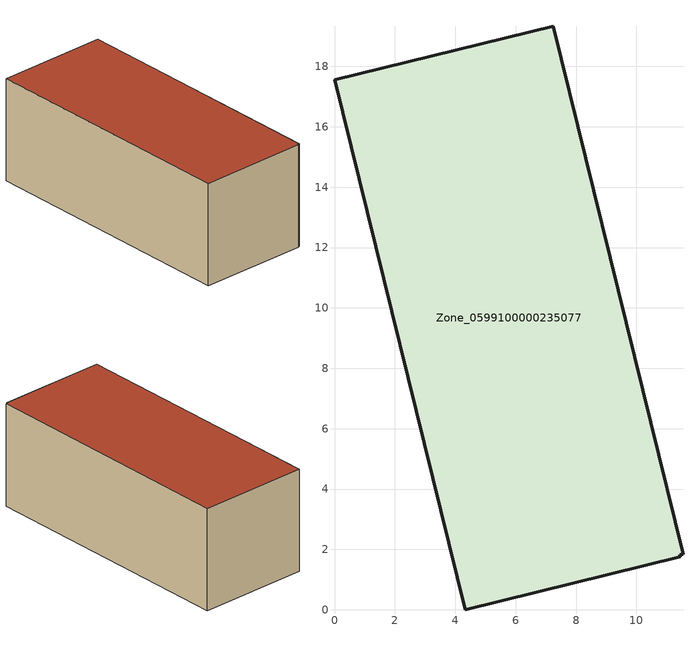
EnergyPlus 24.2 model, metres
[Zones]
Zone_0599100000235077
 floor ground (C_G): 0,17.55 7.24,19.33 11.54,1.85 11.44,1.82 11.46,1.75 4.33,0 z0
 wall outside (C_F): 7.24,19.33 0,17.55 4.33,0 11.46,1.75 11.44,1.82 11.54,1.85 7.24,19.33 z0:6.98
 roof outside (C_R): 4.33,0 11.46,1.75 11.44,1.82 11.54,1.85 7.24,19.33 0,17.55 z6.98
[BUILDING]
Pand.0599100000235077: North Axis=0; Terrain=City; Loads Convergence Tolerance Value=0.04; Temperature Convergence Tolerance Value=0.4; Solar Distribution=FullExterior; Maximum Number of Warmup Days=25; Minimum Number of Warmup Days=1
[Site:Location]
Rotterdam.The.Hague.AP_ZH_NLD Design_Conditions: Latitude=51.96; Longitude=4.45; Time Zone=1; Elevation=-4.5
[SITE:GROUNDTEMPERATURE:BUILDINGSURFACE]
18, 18, 18, 18, 18, 18, 18, 18, 18, 18, 18, 18
[MATERIAL] Thermal Absorptance=0.9; Solar Absorptance=0.7; Visible Absorptance=0.7
Name | Roughness | Thickness | Conductivity | Density | Specific Heat
G.D.1965 | MediumSmooth | 0.15 | 1 | 540 | 1210
F.D.1965 | Rough | 0.3 | 0.857143 | 1920 | 840
R.D.1965 | MediumRough | 0.2 | 0.08 | 1500 | 1000
[CONSTRUCTION]
C_G: G.D.1965
C_F: F.D.1965
C_R: R.D.1965
[ZONE]
Zone_0599100000235077: Type=1; Multiplier=1; Ceiling Height=Autocalculate; Volume=Autocalculate; Floor Area=autocalculate; Part of Total Floor Area=Yes
[ZONEINFILTRATION:DESIGNFLOWRATE]
Infil_Zone_0599100000235077: Zone or ZoneList or Space or SpaceList=Zone_0599100000235077; Schedule=AlwaysOn; Design Flow Rate Calculation Method=Flow/Area; Flow Rate per Floor Area=0.0042; Constant Term Coefficient=1; Temperature Term Coefficient=0; Velocity Term Coefficient=0; Velocity Squared Term Coefficient=0
[HVACTEMPLATE:ZONE:IDEALLOADSAIRSYSTEM]
Zone_0599100000235077: Maximum Heating Supply Air Temperature=50; Minimum Cooling Supply Air Temperature=13; Maximum Heating Supply Air Humidity Ratio=0.0156; Minimum Cooling Supply Air Humidity Ratio=0.0077; Heating Limit=NoLimit; Cooling Limit=NoLimit; Dehumidification Control Type=ConstantSensibleHeatRatio; Cooling Sensible Heat Ratio=0.7; Dehumidification Setpoint=60; Humidification Control Type=None; Humidification Setpoint=30; Outdoor Air Method=None; Outdoor Air Flow Rate per Person=0.00944; Outdoor Air Flow Rate per Zone Floor Area=0; Outdoor Air Flow Rate per Zone=0; Demand Controlled Ventilation Type=None; Outdoor Air Economizer Type=NoEconomizer; Heat Recovery Type=None; Sensible Heat Recovery Effectiveness=0.7; Latent Heat Recovery Effectiveness=0.65
[ZONECONTROL:THERMOSTAT]
ThermostatControl_Zone_0599100000235077: Zone or ZoneList=Zone_0599100000235077; Control Type Schedule=DualSetpointControlType; Control 1=Thermostat_Zone_0599100000235077; Temperature Difference Between Cutout And Setpoint=0
[THERMOSTATSETPOINT:DUALSETPOINT]
Thermostat_Zone_0599100000235077: Heating Setpoint Temperature Schedule=HeatingSetpoint_Zone_0599100000235077; Cooling Setpoint Temperature Schedule=CoolingSetpoint_Zone_0599100000235077
[SCHEDULE:COMPACT]
HeatingSetpoint_Zone_0599100000235077: Through: 12/31, For: AllDays, Until: 24:00, 21
CoolingSetpoint_Zone_0599100000235077: Through: 12/31, For: AllDays, Until: 24:00, 24
DualSetpointControlType: Through: 12/31, For: AllDays, Until: 24:00, 4
AlwaysOn: Through: 12/31, For: AllDays, Until: 24:00, 1
